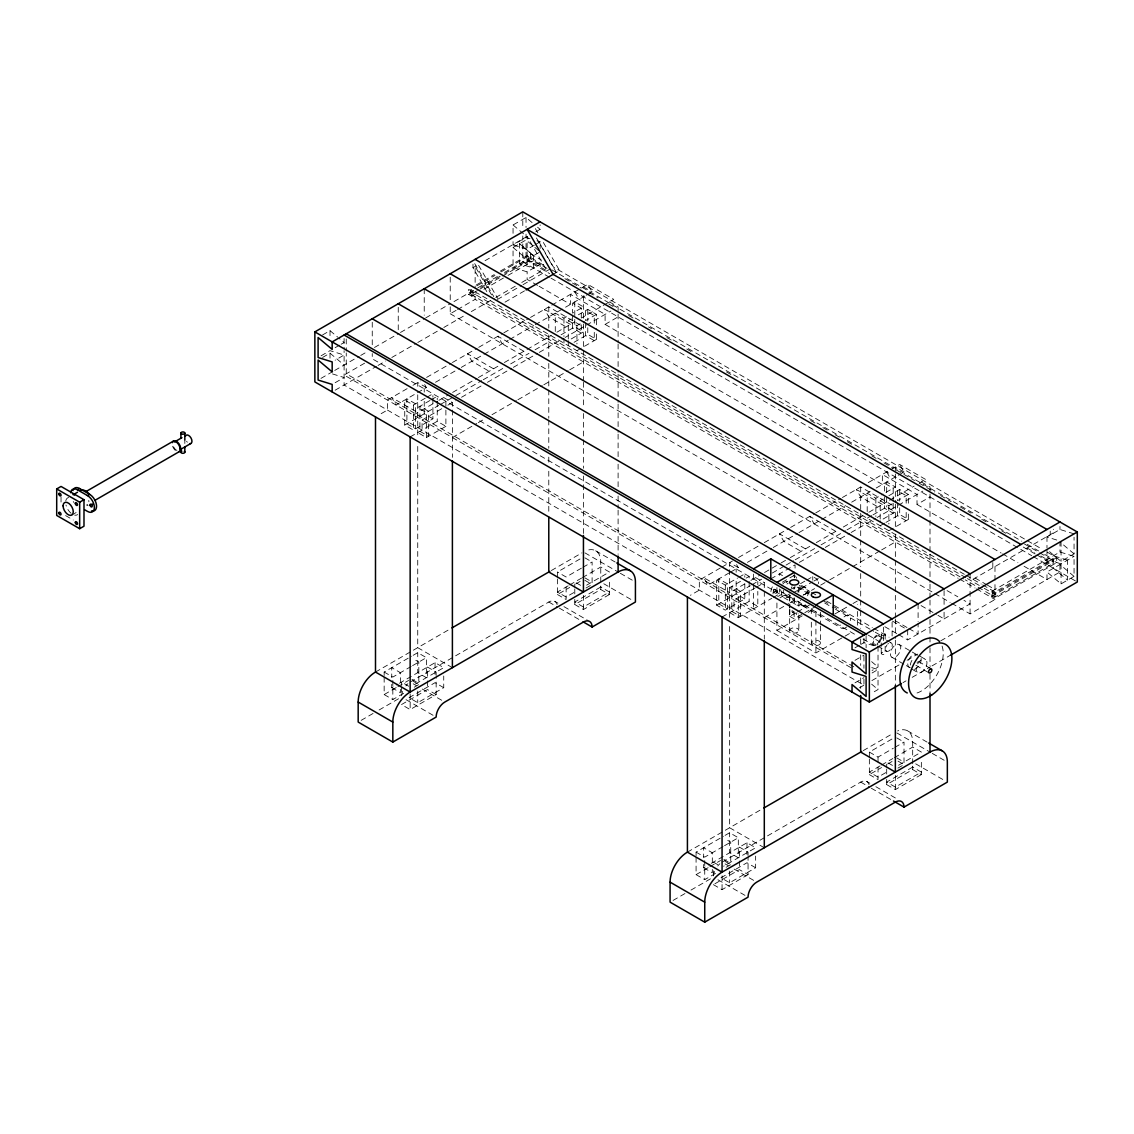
<?xml version="1.0" encoding="UTF-8"?>
<svg xmlns="http://www.w3.org/2000/svg" width="1134" height="1134" viewBox="0 0 1134 1134"><rect width="100%" height="100%" fill="white"/><g stroke="black" fill="none" stroke-linecap="round" stroke-linejoin="round"><path stroke-width="0.75" stroke-dasharray="5 3.75" d="M322.566 334.941L330.008 330.646L337.691 337.124M513.05 233.306L513.05 224.971L526.034 217.473L532.441 222.874M486.798 291.622L472.977 267.681L477.499 265.072M485.054 260.707L530.372 234.54M321.078 355.807L330.008 350.647L344.098 355.027L335.154 360.187M335.154 347.684L339.619 345.105M341.107 344.24L344.098 342.525L338.967 338.201M513.05 241.641L513.05 244.972L526.034 237.474L530.726 238.934M535.787 231.846L540.124 229.352L540.124 224.844M322.566 357.451L330.008 353.156L344.098 365.035M521.768 282.465L540.124 271.862L540.124 264.364L527.126 271.862L513.05 267.482L513.05 247.481L526.034 239.983L538.834 250.77M534.341 245.185L527.126 249.352L513.05 244.972M535.787 244.349L540.124 241.854L540.124 248.516M71.782 515.063L77.551 511.717M476.167 285.031L494.24 274.598M500.264 271.125L530.372 253.732L541.258 260.026M476.847 285.881L494.977 275.42M501.015 271.933L528.203 256.227L545.071 265.966M320.965 378.387L333.198 371.328M334.728 370.435L359.195 356.317M360.725 355.438L366.835 351.909M374.475 347.486L398.941 333.368M400.472 332.475L424.938 318.356M425.76 317.874L450.226 303.756M453.983 301.587L476.918 288.348M477.896 287.781L498.946 275.619M504.446 272.458L540.124 251.861M468.64 294.372L471.886 296.257L471.886 291.254L468.64 289.368L468.64 294.372L474.664 290.899M480.688 287.426L503.269 274.385M504.772 273.507L530.372 258.736L547.027 268.347M964.339 574.314L470.808 289.368L470.808 294.372L478.364 290.02M479.866 289.142L528.203 261.231L549.664 273.62M471.886 296.257L477.91 292.77M483.934 289.298L506.515 276.257M508.018 275.392L533.618 260.607M364.609 363.192L344.098 375.042L853.207 668.975M450.226 306.804L450.226 313.764L456.095 310.376M457.555 309.525L475.132 299.376L958.187 578.269M335.154 382.697L344.098 377.537L330.008 373.157M335.154 390.195L376.516 366.325M378.047 365.432L385.688 361.023M391.811 357.493L416.277 343.375M417.794 342.482L442.26 328.364M443.791 327.485L465.195 315.124M471.319 311.595L494.254 298.355M495.785 297.462L515.658 285.995M497.372 299.475L521.541 285.527M523.043 284.648L550.883 268.574M505.013 302.14L524.645 290.8M553.108 274.371L559.615 270.615L542.279 240.606M407.12 388.664L387.417 400.047L387.417 410.054L378.472 415.214M412.974 385.291L420.558 380.911M426.611 377.409L451.261 363.192M452.395 362.526L477.159 348.237M478.69 347.344L502.39 333.665M503.893 332.801L528.968 318.314M530.499 317.435L548.785 306.889L583.443 326.89L565.157 337.45M551.79 305.145L587.766 284.365L613.763 299.376L581.997 317.718M424.669 384.539L426.398 387.544L396.078 405.051L391.74 397.552L417.737 412.549M435.499 382.286L459.752 368.281M461.269 367.402L508.216 340.299M509.719 339.435L533.76 325.557M535.262 324.693L584.889 296.045M586.335 295.209L592.104 291.877L587.766 284.365M432.904 398.799L432.904 418.8L413.4 430.055L404.739 425.066L404.739 400.047L413.4 405.051L425.675 397.963M426.894 397.254L432.904 393.796L432.904 397.127M555.277 331.482L555.277 313.14L563.952 318.144L566.943 316.4M430.013 400.472L417.737 407.545L426.398 412.549L426.398 437.568L417.737 432.564M431.232 399.763L437.228 396.29L437.228 399.636M568.276 338.981L568.276 320.638L571.281 318.909M578.383 314.798L587.766 309.384L596.441 314.387L596.441 329.399M413.4 415.058L437.455 401.181M438.957 400.302L448.058 395.043M452.608 392.421L477.088 378.288M478.392 377.537L498.308 366.027M504.375 362.526L525.552 350.307M527.055 349.442L551.096 335.565M556.922 332.191L574.782 321.886M404.739 425.066L438.674 405.462M440.12 404.64L454.309 396.446M455.825 395.568L481.737 380.613M483.254 379.734L504.587 367.416M510.683 363.886L528.968 353.34M535.064 349.811L548.785 341.901M561.061 334.813L574.782 326.89L583.443 331.893L569.722 339.817M568.276 320.638L576.937 325.642L584.435 321.305M596.441 314.387L585.612 320.638L585.612 310.631L594.273 315.635L594.273 325.642M441.778 408.679L422.075 420.062L422.075 430.055M447.845 405.178L455.443 400.784M461.538 397.269L481.34 385.829M487.436 382.314L511.817 368.238M513.348 367.359L537.729 353.284M539.245 352.405L563.626 338.329M586.448 325.146L610.872 311.056M410.154 436.944L437.228 421.309L445.889 426.313L445.889 409.629M574.059 342.312L587.766 334.388L596.441 339.392L596.441 331.057M539.075 286.264L570.445 304.38L570.445 294.372L605.102 314.387L605.102 324.395L618.101 316.882M426.398 437.568L445.889 426.313M576.937 350.647L596.441 339.392M452.395 437.568L476.776 423.492M478.293 422.613L482.871 419.977M492.014 414.69L516.395 400.614M517.912 399.735L542.293 385.659M543.824 384.78L568.205 370.705M569.722 369.826L583.443 361.902M375.496 672.051L450.425 628.789M551.337 570.53L581.912 552.882M384.157 675.51L384.157 672.051L411.628 656.203M413.145 655.31L417.737 652.66L426.398 657.663L426.398 677.678L417.737 672.675L417.737 652.66M557.446 577.192L557.446 572.004L581.912 557.885M411.174 666.452L392.832 677.055L384.157 672.051M412.634 665.615L426.398 657.663M581.402 568.177L566.107 577.008L557.446 572.004M582.933 567.298L592.104 561.996L592.104 584.506M391.74 684.341L391.74 687.686L397.864 684.156M399.395 683.263L435.059 662.667L443.734 667.671L412.634 685.616M568.148 585.839L557.446 592.019L566.107 597.023L576.809 590.842M569.679 584.946L581.912 577.886M582.422 577.589L600.765 567L609.426 572.004L583.443 587.015M384.157 677.239L384.157 694.561L396.39 687.502M397.921 686.609L408.623 680.428M557.446 578.935L557.446 594.514L569.679 587.455M575.788 583.925L583.443 579.502M410.154 682.058L548.785 602.012A12.247 7.073 -60 0 1 557.148 604.606M384.157 694.561L392.832 699.565L405.065 692.505M414.236 687.204L418.815 684.553L418.815 662.043L413.045 658.712M585.995 588.036L590.573 585.399M361.165 720.345L373.114 713.442M379.082 709.997L400.004 697.92M436.151 694.561L427.49 689.557L401.493 704.568L410.154 709.572L436.151 694.561L436.151 677.239M574.782 599.319L574.782 604.521L600.765 589.51L609.426 594.514L609.426 580.339M443.734 687.686L435.059 682.682L409.076 697.679L417.737 702.683L443.734 687.686L443.734 676.006M574.782 604.521L583.443 609.525L609.426 594.514M720.331 567.992L699.324 580.126L699.324 590.134L690.393 595.293M721.848 567.128L732.465 560.99M738.532 557.489L758.603 545.908M764.302 542.619L789.08 528.316M790.596 527.438L814.297 513.745M815.8 512.88L840.889 498.393M842.406 497.514L860.692 486.968L895.35 506.969L877.064 517.529M868.233 482.616L889.325 470.44M890.828 469.561L899.687 464.458L925.67 479.455L919.901 482.8M729.219 572.883L707.985 585.13L703.661 577.631L729.644 592.628M730.735 572.004L738.319 567.624L736.576 564.619M747.405 562.365L771.673 548.36M773.19 547.495L797.443 533.476M798.96 532.611L820.137 520.378M821.64 519.514L845.666 505.636M851.677 502.178L870.189 491.49M876.185 488.017L896.796 476.124M898.241 475.288L904.011 471.957L899.687 464.458M744.811 583.882L744.811 598.894L725.321 610.149L716.645 605.145L716.645 580.126L725.321 585.13L737.596 578.042M738.815 577.334L744.811 573.875L744.811 577.206M867.198 511.562L867.198 493.219L875.859 498.223L883.074 494.055M740.474 581.373L729.644 587.639L738.319 592.628L738.319 617.647L729.644 612.644M746.144 578.113L749.149 576.384L749.149 579.715M880.182 519.06L880.182 500.718L883.188 498.988M888.858 495.714L899.687 489.463L908.348 494.467L908.348 506.133M725.321 595.137L745.024 583.755M750.878 580.381L759.978 575.122M764.529 572.5L770.808 568.871M772.098 568.12L779.894 563.626M781.198 562.875L788.995 558.367M790.299 557.616L810.229 546.12M816.296 542.619L837.459 530.386M843.299 527.027L863.002 515.644M868.828 512.27L886.689 501.965M889.58 500.307L914.117 486.132M716.645 605.145L750.311 585.711M751.814 584.846L761.651 579.162M772.311 573.01L784.501 565.965M786.032 565.086L793.644 560.692M795.175 559.813L814.977 548.374M821.073 544.859L845.454 530.783M846.985 529.89L860.692 521.98M871.692 515.63L867.198 518.224L867.198 513.22M872.967 514.893L886.689 506.969L895.35 511.973L880.353 520.634M880.182 500.718L888.858 505.721L896.356 501.398M908.348 494.467L897.518 500.718L897.518 490.71L906.179 495.714L906.179 505.721M755.201 587.88L733.981 600.141L733.981 610.149M756.718 587.001L764.302 582.635L764.302 639.193M770.808 578.879L795.062 564.874L795.062 569.878M799.357 562.393L823.738 548.317M825.254 547.438L849.635 533.363M851.166 532.484L875.547 518.408M898.369 505.225L922.793 491.135M722.06 617.024L749.149 601.389L757.81 606.392L757.81 591.381M782.304 582.238L795.062 574.881M884.69 523.128L880.182 525.737L880.182 520.733M885.966 522.391L899.687 514.482L908.348 519.471L908.348 512.809M605.102 324.395L882.351 484.459L882.351 474.451L917.009 494.467L917.009 504.474L930.008 496.961M738.319 617.647L771.829 598.298M773.345 597.42L779.469 593.89L779.469 588.886M888.858 530.726L908.348 519.471M777.697 596.64L784.941 592.458M789.803 589.85L794.395 587.199M800.519 583.656L805.112 581.005M806.643 580.126L812.766 576.596L817.09 579.091L817.09 586.165M779.866 597.887L787.109 593.706M794.126 592.345L812.44 581.912M813.957 581.033L818.507 578.411L818.507 583.656M764.302 617.647L788.683 603.572M790.214 602.693L796.309 599.177M803.921 594.769L814.595 588.617M820.69 585.101L828.302 580.693M829.833 579.814L880.112 550.784M881.642 549.905L895.35 541.981M789.803 609.284L789.803 616.357L795.926 612.828M797.457 611.935L809.704 604.876M789.803 616.357L794.126 618.866L803.311 613.551M804.842 612.672L815.559 606.492M776.918 602.99L776.918 630.433L802.177 615.861M808.117 612.431L814.056 609.001M834.752 614.047L851.436 604.422M852.952 603.543L857.502 600.921L857.502 604.422M776.918 630.433L815.913 652.943L851.563 632.361M972.958 579.29L1053.472 532.81L1053.472 529.266M855.008 647.812L859.473 645.232M860.961 644.381L863.938 642.652L878.028 647.032L878.028 667.047L872.06 670.477M1074.054 533.859L1059.978 529.479L1046.98 536.977L1057.923 540.394M855.008 660.314L863.938 655.168M898.567 634.629L907.696 639.902L970.08 603.883L963.943 600.354M1047.362 552.215L1056.718 557.616L1056.718 562.62L994.986 598.256L991.74 596.385L991.74 591.381L1059.978 551.989L1074.054 556.369L1074.054 576.384L1061.055 583.882L1046.98 572.004L1059.978 564.491L1074.054 576.384M982.724 584.931L994.986 592.005L1052.395 558.864L1052.395 563.867L994.986 597.008L965.218 579.828M1056.718 557.616L994.986 593.266L991.74 591.381M991.74 596.385L1053.472 560.749M951.681 603.274L970.08 613.891L994.986 599.517L994.986 592.005M1049.531 551.648L1061.055 561.373L1074.054 553.874L1074.054 537.19M855.008 682.838L863.938 677.678M872.06 672.986L878.028 669.542L878.028 689.557L872.06 692.987M1040.856 555.972L1046.98 559.501L1061.055 563.867L1074.054 556.369M859.473 687.757L864.264 684.993M871.904 680.584L899.432 664.694M907.072 660.272L917.775 654.091M940.71 640.852L1059.978 572.004L1059.978 564.491M902.99 682.64L906.052 680.868M912.175 677.338L930.518 666.749M932.049 665.871L950.391 655.268M687.417 852.13L762.331 808.868M863.243 750.609L892.345 733.811M696.078 855.589L696.078 852.13L723.535 836.282M725.065 835.389L729.644 832.739L738.319 837.742L738.319 857.758L729.644 852.754L729.644 832.739M869.353 757.285L869.353 752.083L892.288 738.844M723.081 846.545L704.738 857.134L696.078 852.13M724.555 845.695L738.319 837.742M869.353 752.083L878.028 757.087L893.309 748.256M894.839 747.377L904.011 742.075L904.011 764.585L896.796 760.418M703.661 864.42L703.661 867.765L709.771 864.236M711.302 863.343L746.98 842.746L755.641 847.75L723.591 866.248M880.055 765.918L869.353 772.098L878.028 777.102L888.73 770.922M881.586 765.039L892.798 758.561M894.329 757.682L912.686 747.079L921.347 752.083L895.35 767.094M696.078 857.318L696.078 874.64L708.311 867.581M709.841 866.702L720.544 860.522M869.353 759.015L869.353 774.593L881.586 767.534M887.709 764.004L895.35 759.582M722.06 862.138L860.692 782.091A12.247 7.073 -60 0 1 869.069 784.685M696.078 874.64L704.738 879.644L716.971 872.585M726.143 867.283L730.735 864.632L730.735 842.123L724.952 838.791M897.901 768.115L902.48 765.478M673.072 900.424L685.021 893.521M690.989 890.077L711.911 878M714.93 883.755L739.396 869.636L748.057 874.64L748.057 857.318M886.689 779.398L886.689 784.6L912.686 769.589L921.347 774.593L921.347 760.418M755.641 867.765L746.98 862.761L720.983 877.773L729.644 882.762L755.641 867.765L755.641 856.085M713.399 884.648L722.06 889.651L748.057 874.64M886.689 784.6L895.35 789.604L921.347 774.593M536.992 240.876L540.124 241.854M540.124 264.364L526.034 259.984L526.034 239.983M871.763 667.6L878.028 669.542M1024.413 538.962L553.491 267.085L537.077 238.65M1027.475 540.734L1041.253 548.686M583.443 286.874L592.104 291.877M609.426 301.885L618.101 306.889L618.101 312.19M904.011 471.957L895.35 466.953L895.35 472.254M921.347 481.964L930.008 486.968L930.008 492.269M551.776 269.835L1021.734 541.173M1027.291 544.377L1038.602 550.911M1044.726 554.441L1052.395 558.864M564.888 278.666L581.274 288.121M588.915 292.544L598.086 297.831M608.802 304.011L614.912 307.541M628.675 315.493L634.785 319.023M648.549 326.961L651.611 328.732M666.891 337.563L671.484 340.2M686.779 349.031L691.357 351.682M726.525 371.98L731.118 374.631M810.626 420.53L816.735 424.073M822.859 427.603L828.968 431.133M835.078 434.662L841.201 438.192M847.311 441.721L853.434 445.251M871.777 455.84L877.9 459.383M884.01 462.913L893.181 468.2M896.243 469.972L914.585 480.561M919.178 483.212L934.444 492.014M940.54 495.544L951.228 501.71M960.385 506.997L971.058 513.163M981.746 519.329L987.856 522.859M1001.591 530.783L1007.687 534.312M1024.484 544.008L1038.22 551.932M1039.736 552.811L1056.718 562.62M1027.106 548.02L1034.747 552.442M1023.265 547.056L1035.526 554.143M1037.057 555.022L1052.395 563.867M549.466 277.263L522.788 261.855L522.788 235.985M550.954 278.113L1031.713 555.688M1033.244 556.567L1077.3 582.011M537.573 285.414L527.126 279.375L527.126 271.862M917.009 504.474L1001.109 553.023M1002.64 553.902L1017.921 562.733M1024.045 566.263L1046.98 579.502L1046.98 572.004M570.445 324.395L544.448 309.384L548.785 316.882L566.107 326.89M882.351 504.474L856.368 489.463L860.692 496.961L878.028 506.969M975.127 578.042L985.815 584.208M987.345 585.101L994.986 589.51L994.986 582.451M965.87 575.193L981.194 584.038M965.856 577.688L475.132 294.372L475.132 299.376M967.387 578.581L982.724 587.426M984.255 588.319L994.986 594.514M470.808 294.372L963.687 578.935M959.718 579.148L975.056 588.007M976.587 588.886L994.986 599.517M947.074 590.616L957.819 596.81M523.88 351.271L497.883 336.274L502.206 343.772M835.786 531.364L809.789 516.353L814.127 523.851M450.226 313.764L933.282 592.643M934.813 593.536L950.15 602.381M921.091 605.613L936.415 614.472M937.96 615.351L944.083 618.895L944.083 610.064M493.545 368.791L467.562 353.78L471.886 361.278L489.222 371.286M805.466 548.87L779.469 533.859L783.807 541.357L801.128 551.365M895.095 620.624L907.356 627.712M908.901 628.59L918.101 633.906L918.101 623.303M892.472 621.12L904.649 628.137M884.86 626.719L897.037 633.75M801.525 585.413L805.863 587.908A9.724 5.613 -60 0 1 807.408 596.512M782.517 575.633L779.469 573.875L779.469 578.879M799.257 585.3L809.903 591.452M811.434 592.331L815.998 594.967M826.658 601.119L872.315 627.485M873.832 628.364L889.056 637.152M919.943 656.189L925.741 659.534A7.655 4.423 -60 0 1 922.438 671.583A7.655 4.423 -60 0 1 916.499 666.636A7.655 4.423 -60 0 1 925.741 659.534M823.553 600.85L831.052 605.173M832.554 606.038L849.04 615.564M899.248 644.537A7.357 4.238 -60 0 1 896.909 655.934A7.357 4.238 -60 0 1 890.544 652.263A7.357 4.238 -60 0 1 899.248 644.537L910.8 651.214M912.246 652.05L916.57 654.545M799.101 586.902L809.208 592.742A7.201 4.153 -60 0 0 803.07 595.35M797.159 587.114L809.393 594.188M824.701 603.019L833.887 608.334M835.418 609.213L873.69 631.298M875.221 632.191L879.814 634.842A6.039 3.487 -60 0 1 878.921 643.106M878.893 635.805L884.959 639.307M886.462 640.171L891.012 642.808M918.469 661.491L931.496 669.017M868.219 635.125L880.395 642.156M915.932 665.304L928.959 672.831M877.73 646.096L886.816 651.341M781.936 592.274L856.935 635.579M863.059 639.108L873.775 645.303M426.398 387.544L417.737 382.541L417.737 387.842M443.734 397.552L452.395 402.556L452.395 457.342M738.319 567.624L729.644 562.62L729.644 567.921M755.641 577.631L764.302 582.635M774.862 589.439L777.031 590.686M784.685 595.208L802.007 605.216M802.702 605.783L841.697 628.293M891.891 657.281L904.889 664.779M906.335 665.615L909.227 667.288M911.566 668.947L917.378 672.306M779.469 593.89L372.25 358.783L372.25 353.567M783.707 597.533L796.692 605.032M773.416 592.132L775.585 593.38M792.283 610.29A1.531 0.879 -60 0 0 792.283 612.062L796.621 614.557A1.531 0.879 -60 0 0 798.152 613.678M432.904 418.8L424.229 413.811L424.229 398.799M744.811 598.894L736.15 593.89L736.15 578.879M853.845 666.835L346.253 373.781L346.253 352.901M595.69 550.784L615.28 562.095M907.611 730.863L927.187 742.175M584.946 552.868L618.852 572.443M620.355 573.308L633.92 581.132M896.852 732.947L930.759 752.522M932.276 753.387L945.827 761.226M584.889 557.829L592.104 561.996M896.796 737.908L904.011 742.075M603.784 583.755L633.92 601.148M915.691 763.834L945.827 781.227M584.889 577.844L592.104 582.011M896.796 757.923L904.011 762.091M584.889 580.339L590.658 583.67M580.551 585.342L574.782 582.011L574.782 587.199M892.458 765.422L886.689 762.091L886.689 767.279M557.446 594.514L566.107 599.517L566.107 585.342M869.353 774.593L878.028 779.597L878.028 765.422M554.909 601.417L557.928 603.146M563.952 606.633L588.064 620.553M866.815 781.496L869.835 783.225M875.859 786.712L898.468 799.768M548.785 602.012L557.829 607.243M559.331 608.107L581.558 620.936M860.692 782.091L869.735 787.322M871.238 788.187L892.345 800.363M452.395 667.671L417.737 647.67L417.737 444.4M764.302 847.75L729.644 827.749L729.644 624.48M411.954 679.337L417.737 682.682M723.875 859.43L729.644 862.761M413.045 681.222L418.815 684.553M724.952 861.301L730.735 864.632M413.173 683.788L416.178 685.531M422.217 689.018L441.792 700.316M725.08 863.881L728.099 865.611M734.123 869.098L753.713 880.409M408.708 686.226L401.493 682.058L401.493 685.517M713.399 862.138L720.629 866.305M391.74 687.686L400.415 692.69L400.415 689.344M703.661 867.765L712.322 872.769L712.322 869.424M406.015 699.664L433.131 715.327M717.921 879.757L745.052 895.406M65.63 515.601L73.271 520.024M1074.054 553.874L1059.978 541.981L1059.978 551.989M537.559 227.183L540.124 229.352M513.05 224.971L527.126 236.85M519.542 243.725L533.618 255.604L533.618 268.12L519.542 263.74L519.542 243.725L533.533 255.66M513.05 247.481L527.126 259.36L546.985 270.828L527.126 236.425L527.126 264.364M871.621 661.646L878.028 667.047M871.621 684.156L878.028 689.557M886.689 471.957L891.026 479.455M574.782 291.877L579.105 299.376M535.347 228.6L537.955 233.094M536.439 237.97L556.369 272.486M478.605 265.356L497.67 298.384M474.707 263.612L493.772 296.626M491.546 294.854L475.132 266.433L475.132 287.611M1061.055 541.357L1061.055 561.373M1061.055 563.867L1061.055 583.882M1059.978 526.474L1059.978 529.479M1050.226 531.137L1050.226 534.681M1046.98 536.552L1046.98 547.92M1046.98 549.494L1046.98 564.491M994.986 566.575L994.986 580.679M992.817 562.507L992.817 567.822M992.817 590.757L992.817 595.761M970.08 573.875L970.08 613.891M944.083 590.644L944.083 608.306M930.008 494.027L930.008 552.357M930.008 554.129L930.008 582.408M930.008 584.18L930.008 598.313M930.008 600.084L930.008 617.761M930.008 619.518L930.008 646.04M930.008 647.798L930.008 665.474M930.008 674.319L930.008 693.753M918.101 603.883L918.101 621.545M912.686 763.763L912.686 742.075A24.509 14.147 -60 0 0 897.618 730.948M912.686 766.13L912.686 769.589M907.696 629.894L907.696 639.902M906.179 512.384L906.179 520.733L897.518 515.729L897.518 502.39M899.687 489.463L899.687 501.129M899.687 507.805L899.687 514.482M895.35 474.026L895.35 502.305M895.35 504.077L895.35 528.175M895.35 534.114L895.35 617.194M895.35 618.951L895.35 638.399M895.35 640.171L895.35 685.489M895.35 775.429L895.35 789.604M893.181 501.554L893.181 488.215L884.52 483.212L884.52 493.219L895.35 486.968L886.689 481.964L886.689 495.303M893.181 503.227L893.181 513.22L884.52 508.216L884.52 494.878M892.104 622.226L892.104 637.237M888.858 505.721L888.858 524.064M886.689 496.961L886.689 506.969M886.689 769.022L886.689 777.669M885.158 634.232L885.158 639.448M885.158 646.38L885.158 653.326A1.956 1.134 0 0 1 882.224 654.304A1.956 1.134 0 0 1 882.224 652.348A1.956 1.134 0 0 1 885.158 653.326M883.443 627.23L883.443 640.568M881.246 634.232L881.246 646.38M881.246 648.124L881.246 653.326M878.028 757.087L878.028 764.018M875.859 498.223L875.859 516.565M866.107 635.635L866.107 647.826M863.938 638.159L863.938 645.785M863.938 656.033L863.938 668.295M863.938 679.167L863.938 685.177L344.098 385.036L344.098 350.675M860.692 486.968L860.692 538.225M860.692 539.982L860.692 566.504M860.692 573.563L860.692 598.313M860.692 600.084L860.692 608.915M860.692 610.687L860.692 628.364M860.692 638.966L860.692 644.268M860.692 654.871L860.692 665.474M860.692 677.848L860.692 688.451M857.502 611.424L857.502 625.429M820.506 612.218L820.506 624.21M820.506 625.925L820.506 643.077A4.593 2.651 0 0 1 813.404 645.161A4.593 2.651 0 0 1 813.829 640.568A4.593 2.651 0 0 1 820.506 643.077M815.913 611.779L815.913 618.64M815.913 620.355L815.913 652.943M812.766 576.596L812.766 580.126M811.32 608.49L811.32 615.351M811.32 622.212L811.32 642.794M798.846 587.554L798.846 592.699M798.846 601.275L798.846 608.136M798.846 614.997L798.846 630.433A4.593 2.651 0 0 1 791.957 632.729A4.593 2.651 0 0 1 791.957 628.137A4.593 2.651 0 0 1 798.846 630.433M794.254 572.401L794.254 579.077M794.126 597.646L794.126 604.72M794.126 611.793L794.126 618.866M789.803 595.152L789.803 607.526M789.661 596.13L789.661 608.136M789.661 609.851L789.661 630.433M776.918 587.554L776.918 596.13M757.81 581.373L757.81 584.719M753.472 574.087L753.472 582.791M753.472 584.534L753.472 608.887M749.149 581.373L749.149 601.389M748.057 855.589L748.057 852.13L739.396 847.126L739.396 859.246M746.98 842.746L746.98 854.426M739.396 860.975L739.396 869.636M736.15 568.871L736.15 572.202M729.644 569.693L729.644 617.406M729.644 871.096L729.644 882.762M725.321 585.13L725.321 610.149M722.06 875.788L722.06 889.651M713.399 870.799L713.399 875.987M712.322 862.761L712.322 852.754L703.661 847.75L703.661 857.758M704.738 860.593L704.738 879.644M618.101 313.948L618.101 342.227M618.101 343.999L618.101 372.278M618.101 374.05L618.101 402.329M618.101 404.087L618.101 432.38M618.101 434.138L618.101 457.115M618.101 464.189L618.101 487.166M618.101 495.997L618.101 508.372M618.101 510.144L618.101 554.328M600.765 582.011L600.765 561.996A24.509 14.147 -60 0 0 585.697 550.855M600.765 586.051L600.765 589.51M594.273 332.305L594.273 340.654L585.612 335.65L585.612 322.311M587.766 309.384L587.766 321.05M587.766 327.726L587.766 334.388M583.443 295.705L583.443 322.226M583.443 323.984L583.443 380.556M583.443 382.314L583.443 407.063M583.443 413.499L583.443 468.285M583.443 475.997L583.443 533.689M583.443 595.35L583.443 609.525M581.274 318.144L581.274 308.136L572.613 303.132L572.613 313.14L583.443 306.889L574.782 301.885L574.782 326.89M581.274 324.806L581.274 333.141L572.613 328.137L572.613 314.798M576.937 325.642L576.937 343.985M574.782 588.929L574.782 597.59M568.276 340.654L568.276 345.643M563.952 318.144L563.952 336.472M563.952 338.145L563.952 343.148M548.785 306.889L548.785 328.095M548.785 334.899L548.785 356.374M548.785 363.447L548.785 388.182M548.785 389.954L548.785 418.233M548.785 420.005L548.785 448.284M548.785 457.115L548.785 464.189M548.785 471.262L548.785 513.674M530.372 253.732L530.372 258.736M528.203 256.227L528.203 261.231M526.034 217.473L526.034 227.466M526.034 234.143L526.034 237.474M522.788 211.845L522.788 229.082M472.977 264.151L472.977 267.681M472.977 290.63L472.977 295.62M450.226 277.22L450.226 300.226M445.889 401.294L445.889 407.971M437.228 401.294L437.228 421.309M436.151 675.51L436.151 672.051L427.49 667.047L427.49 679.167M435.059 662.667L435.059 674.347M427.49 680.896L427.49 689.557M424.229 288.745L424.229 315.238M424.229 388.792L424.229 392.123M417.737 394.802L417.737 437.327M417.737 691.017L417.737 702.683M413.4 405.051L413.4 430.055M410.154 693.98L410.154 709.572M401.493 687.247L401.493 695.907M400.415 682.682L400.415 672.675L391.74 667.671L391.74 677.678M398.247 307.286L398.247 330.235M392.832 680.513L392.832 699.565M372.25 322.24L372.25 346.607M346.253 338.981L346.253 351.171M344.098 338.499L344.098 348.932M330.008 330.646L330.008 337.308M330.008 353.156L330.008 358.16M184.828 440.02L184.828 443.479M61.038 497.046L61.038 502.348M783.849 592.444A6.039 3.487 -60 0 1 780.674 589.51M782.814 584.01A6.039 3.487 -60 0 1 787.974 581.813M875.689 645.473A6.039 3.487 -60 0 1 873.095 639.732A6.039 3.487 -60 0 1 879.814 634.842M877.9 644.197A6.039 3.487 -60 0 1 876.795 645.005M890.261 642.723A4.777 2.764 -60 0 1 891.735 647.585A4.777 2.764 -60 0 1 886.604 651.242A4.777 2.764 -60 0 1 886.901 645.104M887.681 644.169A4.777 2.764 -60 0 1 888.532 643.417M794.169 575.448A9.682 5.585 -60 0 1 795.43 576.185M795.926 576.752A9.682 5.585 -60 0 1 796.607 578.269M794.835 586.93A9.682 5.585 -60 0 1 793.417 589M793.757 575.505A9.682 5.585 -60 0 1 794.622 577.929M792 586.746A9.682 5.585 -60 0 1 791.263 587.752M773.019 593.933A9.682 5.585 -60 0 1 775.046 587.143M770.907 591.608A9.682 5.585 -60 0 1 772.878 585.895M789.604 593.89A7.201 4.153 -60 0 1 783.367 590.29M786.968 584.053A7.201 4.153 -60 0 1 788.286 583.089M805.608 604.847A7.201 4.153 -60 0 1 800.689 600.297M796.621 614.557A1.531 0.879 -60 0 1 796.621 612.785M793.814 611.169A1.531 0.879 -60 0 1 792.283 612.062M795.005 586.717A9.724 5.613 -60 0 1 794.424 589.014M790.426 595.265A9.724 5.613 -60 0 1 781.553 591.225M786.145 582.663A9.724 5.613 -60 0 1 787.903 581.274M797.514 592.005A9.724 5.613 -60 0 1 805.863 587.908M801.667 604.181A9.724 5.613 -60 0 1 794.551 598.738M844.022 616.91A7.357 4.238 -60 0 1 850.387 620.582M846.715 626.946A7.357 4.238 -60 0 1 840.166 624.933M806.387 605.428A7.357 4.238 -60 0 1 801.185 602.423M805.041 594.4A7.357 4.238 -60 0 1 808.981 592.713M88.055 505.381A7.201 4.153 60 0 1 86.822 505.254M77.636 514.567A9.724 5.613 60 0 1 74.66 515.105M71.102 513.277A9.724 5.613 60 0 1 65.985 505.027M65.786 500.817A9.724 5.613 60 0 1 68.749 497.514M88.75 500.434A6.039 3.487 60 0 1 88.891 501.795M87.644 504.559A6.039 3.487 60 0 1 86.751 504.828M175.359 450.425A6.039 3.487 60 0 1 172.34 445.208M187.351 442.217A4.777 2.764 60 0 1 186.571 441.268M176.947 450.453A4.777 2.764 60 0 1 173.105 443.918M73.979 502.532A9.682 5.585 60 0 1 73.228 501.526M942.071 646.04A30.632 17.69 -60 0 1 936.868 674.773A30.632 17.69 -60 0 1 914.585 693.625M921.106 658.457A7.655 4.423 -60 0 1 913.848 669.514M910.361 665.063A7.655 4.423 -60 0 1 913.522 658.159M917.378 661.845A2.296 1.332 -60 0 1 917.066 662.922M713.47 875.788A12.247 7.073 -60 0 1 714.562 871.465M717.737 865.979A12.247 7.073 -60 0 1 719.821 863.768M401.564 695.709A12.247 7.073 -60 0 1 402.655 691.386M405.83 685.9A12.247 7.073 -60 0 1 407.914 683.689M910.304 667.614A7.357 4.238 -60 0 1 909.227 658.797A7.357 4.238 -60 0 1 917.392 655.31M600.765 587.015L574.782 602.012L583.443 607.016L609.426 592.019L600.765 587.015M912.686 767.094L886.689 782.091L895.35 787.095L921.347 772.098L912.686 767.094M1067.548 560.125L1053.472 555.745L1053.472 568.247L1067.548 580.126L1067.548 560.125M415.568 403.803L406.908 398.799L406.908 423.804L415.568 428.808L415.568 403.803M428.567 411.302L419.906 406.298L419.906 431.317L428.567 436.321L428.567 411.302M727.489 583.882L718.814 578.879L718.814 603.883L727.489 608.887L727.489 583.882M740.474 591.381L731.813 586.377L731.813 611.396L740.474 616.4L740.474 591.381M877.177 643.715A4.777 2.764 -60 0 0 879.502 636.174A4.777 2.764 -60 0 0 873.69 640.313A4.777 2.764 -60 0 0 877.177 643.715M881.813 635.04A1.956 1.134 0 0 0 885.101 634.53A1.956 1.134 0 0 0 882.691 633.141A1.956 1.134 0 0 0 881.813 635.04M776.365 593.252A1.531 0.879 -60 0 0 777.215 590.828A1.531 0.879 -60 0 0 775.344 592.019A1.531 0.879 -60 0 0 776.365 593.252M774.196 592.005A1.531 0.879 -60 0 0 775.046 589.581A1.531 0.879 -60 0 0 773.175 590.771A1.531 0.879 -60 0 0 774.196 592.005"/><path stroke-width="1.5" d="M901.473 683.519L869.353 702.059L314.855 381.917L314.855 331.893L522.788 211.845L1077.3 531.988L1077.3 582.011L950.391 655.268M56.7 488.938L61.038 486.443L83.987 499.697L83.987 526.204L79.663 528.699L56.7 515.446L56.7 488.938L79.663 502.192L83.987 499.697M540.124 221.839L332.177 341.901L332.177 349.4L318.101 337.521L318.101 357.536L332.177 361.902L332.177 371.909L318.101 360.031L318.101 380.046L332.177 384.412L332.177 391.925M70.62 492.709A9.682 5.585 60 0 1 77.395 489.76L79.564 488.513L89.629 494.325A9.682 5.585 60 0 1 96.489 505.112A9.682 5.585 60 0 1 91.471 510.924M73.171 494.736L77.495 492.241M86.198 491.447L173.445 441.083M174.367 442.033L181.95 437.653M77.395 489.76L87.46 495.572L89.629 494.325M180.079 449.702L190.682 443.578M95.299 500.137L179.484 451.53M526.148 289.935L553.349 274.23M451.942 627.91L549.806 571.423M583.06 621.815L592.104 627.031L635.423 602.012L635.423 582.011A24.509 14.147 -60 0 0 618.101 572.004L410.154 692.052A24.509 14.147 -60 0 0 392.832 722.074L392.832 742.075L358.174 722.074L358.174 702.059A24.509 14.147 -60 0 1 375.496 672.051L375.496 416.929M392.832 742.075L436.151 717.071A12.247 7.073 -60 0 1 444.812 702.059L583.443 622.027A12.247 7.073 -60 0 1 592.104 627.031M753.472 568.871L770.808 558.864L883.443 623.898M776.918 582.408L794.254 572.401M815.913 604.918L833.235 594.911L833.235 614.926M1059.978 521.98L852.031 642.028L852.031 649.541L866.107 653.907L866.107 673.922L852.031 662.043L852.031 672.051L866.107 676.417L866.107 696.432L852.031 684.553L852.031 692.052M314.855 331.893L869.353 652.036L1077.3 531.988M763.862 807.989L861.712 751.502M893.464 801.015L904.011 807.11L947.344 782.106L947.344 762.091A24.509 14.147 -60 0 0 930.008 752.083L722.06 872.145A24.509 14.147 -60 0 0 704.738 902.154L704.738 922.155L670.081 902.154L670.081 882.139A24.509 14.147 -60 0 1 687.417 852.13L687.417 597.008M704.738 922.155L748.057 897.15A12.247 7.073 -60 0 1 756.718 882.139L895.35 802.107A12.247 7.073 -60 0 1 904.011 807.11M1046.98 529.479L527.126 229.352L553.108 274.371L1020.983 544.49M475.132 259.36L994.986 559.487M450.226 273.748L970.08 573.875M424.229 288.745L944.083 588.886M398.247 303.756L918.101 603.883M372.25 318.767L892.104 618.895M346.253 333.765L866.702 634.246M344.098 335.012L863.938 635.153M616.783 562.96L630.348 570.785M928.703 743.039L942.255 750.864M375.496 672.051L410.154 692.052L410.154 436.944M687.417 852.13L722.06 872.145L722.06 617.024M84.639 509.747L87.545 511.42A9.682 5.585 60 0 0 94.377 507.422A9.682 5.585 60 0 0 87.46 495.572M358.174 702.059L392.832 722.074M670.081 882.139L704.738 902.154M930.008 693.753L930.008 752.083M895.35 685.489L895.35 772.098L860.692 752.083L860.692 695.525M869.353 652.036L869.353 702.059M770.808 558.864L770.808 578.879M764.302 640.951L764.302 847.75M618.101 556.099L618.101 572.004M583.443 535.461L583.443 592.019L548.785 572.004L548.785 517.217M452.395 460.872L452.395 667.671M184.828 433.075L184.828 440.02M184.828 446.952L184.828 452.168M180.916 433.075L180.916 438.277M180.916 448.695L180.916 452.168M79.663 502.192L79.663 528.699M80.386 490.568A9.724 5.613 60 0 1 88.608 493.531M172.34 442.643A6.039 3.487 60 0 1 179.059 443.89A6.039 3.487 60 0 1 178.591 451.814M185.452 436.051A4.777 2.764 60 0 1 190.937 437.866A4.777 2.764 60 0 1 189.931 443.663M175.968 442.161A4.777 2.764 60 0 1 176.847 442.657M177.712 443.394A4.777 2.764 60 0 1 179.555 446.555M179.81 447.675A4.777 2.764 60 0 1 179.81 448.695M184.261 451.36A1.956 1.134 0 0 1 184.133 453.033A1.956 1.134 0 0 1 181.27 452.82A1.956 1.134 0 0 1 181.894 451.19M92.464 504.701A1.531 0.879 60 0 1 92.208 503.978M72.959 490.554A9.682 5.585 60 0 1 73.242 489.732M73.639 489.037A9.682 5.585 60 0 1 79.564 488.513M73.228 494.169A1.531 0.879 60 0 1 74.532 495.119M907.271 692.959A30.632 17.69 -60 0 1 907.285 655.353A30.632 17.69 -60 0 1 939.576 641.631M930.404 668.947L929.979 669.202A2.296 1.332 -60 0 0 928.647 672.278A2.296 1.332 -60 0 0 930.745 672.391A2.296 1.332 -60 0 0 931.709 669.301L931.496 669.017A2.296 1.332 -60 0 0 930.404 668.947M791.957 584.705A4.593 2.651 0 0 0 798.846 582.408A4.593 2.651 0 0 0 791.957 580.112A4.593 2.651 0 0 0 791.957 584.705M813.404 597.136A4.593 2.651 0 0 0 820.506 595.067A4.593 2.651 0 0 0 813.829 592.543A4.593 2.651 0 0 0 813.404 597.136M63.093 505.877A7.201 4.153 60 0 0 70.719 515.375A7.201 4.153 60 0 0 70.719 505.197A7.201 4.153 60 0 0 63.093 505.877M58.869 493.999A1.531 0.879 60 0 0 60.541 495.955A1.531 0.879 60 0 0 60.442 493.729A1.531 0.879 60 0 0 58.869 493.999M75.326 503.439A1.531 0.879 60 0 0 76.956 505.466A1.531 0.879 60 0 0 76.956 503.298A1.531 0.879 60 0 0 75.326 503.439M58.869 512.951A1.531 0.879 60 0 0 60.485 514.964A1.531 0.879 60 0 0 60.485 512.809A1.531 0.879 60 0 0 58.869 512.951M75.326 522.448A1.531 0.879 60 0 0 76.956 524.475A1.531 0.879 60 0 0 76.956 522.306A1.531 0.879 60 0 0 75.326 522.448M181.483 433.868A1.956 1.134 0 0 0 184.771 433.358A1.956 1.134 0 0 0 182.361 431.983A1.956 1.134 0 0 0 181.483 433.868M90.04 505.225A1.531 0.879 60 0 0 91.826 506.912A1.531 0.879 60 0 0 91.429 504.573A1.531 0.879 60 0 0 90.04 505.225M931.638 695.071A30.632 17.69 -60 0 0 948.237 646.635A30.632 17.69 -60 0 0 910.8 671.059A30.632 17.69 -60 0 0 931.638 695.071"/></g></svg>
